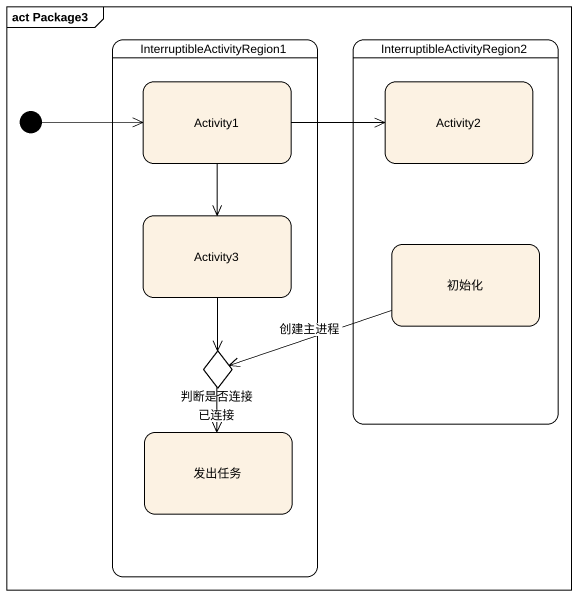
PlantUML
@startuml
mainframe act Package3
hide empty description
state InterruptibleActivityRegion1 {
  state Activity1
  state Activity3
  state 判断是否连接 <<choice>>
  state 发出任务
}
state InterruptibleActivityRegion2 {
  state Activity2
  state 初始化
}
state initial1 <<start>>
Activity1 -right-> Activity2
Activity1 --> Activity3
initial1 -right-> Activity1
Activity3 --> 判断是否连接
初始化 -left-> 判断是否连接 : 创建主进程
判断是否连接 --> 发出任务 : 已连接
@enduml
